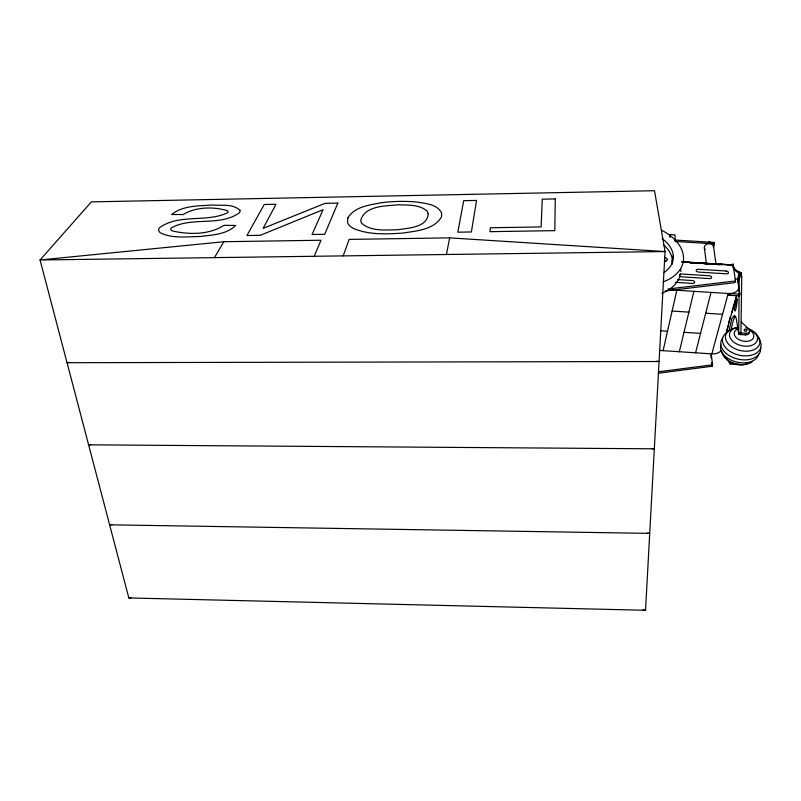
<?xml version="1.0" encoding="UTF-8"?>
<svg xmlns="http://www.w3.org/2000/svg" width="801" height="801" viewBox="0 0 801 801"><rect width="100%" height="100%" fill="white"/><g stroke="black" fill="none" stroke-linecap="round" stroke-linejoin="round"><path stroke-width="1.2" d="M728.79 265.271L732.525 265.511L732.915 264.04L733.215 265.922A14.128 10.323 -12.2 0 0 738.742 271.669L741.205 272.901L741.716 277.076L740.905 334.578M749.736 330.573L749.265 332.165A4.496 2.884 13.2 0 1 745.32 334.868L738.702 334.438L739.233 271.769M645.536 610.282L665.06 251.554L654.497 190.718L91.374 201.882L40.05 259.975L128.831 597.947L645.536 610.282L643.073 609.921M713.29 245.587L713.331 245.036M728.489 324.876L726.327 333.286M728.95 331.003L731.834 318.548L734.207 315.614A19.364 4.125 -85 0 1 736.77 321.632L738.702 334.438M446.437 254.498L449.651 237.867L665.06 251.554L40.05 259.975L223.849 241.722L321.001 240.24L314.212 256.28M669.466 236.936L669.966 234.563L674.842 234.863L675.463 240.831M671.879 261.937L673.291 255.449M663.118 350.668L676.825 290.242M679.338 351.739L693.916 291.324M674.893 240.04L714.142 242.433L713.461 247.379A4.646 3.474 -11 0 0 708.004 243.734A4.646 3.474 -11 0 0 705.13 249.381M713.461 247.379L714.142 242.433M695.578 352.8L711.038 292.405M659.383 350.417L711.849 353.882L728.189 293.496A11.805 7.339 11.6 0 0 738.682 286.638M658.172 373.226L712.179 366.257L712.58 364.815L711.228 354.042M732.915 264.04L735.538 280.961L735.078 282.633L665.14 290.963M730.712 295.098A11.785 7.339 11.6 0 1 727.739 295.168L739.403 295.909L739.874 294.227L737.501 279.149L739.013 273.682L741.185 273.812L741.295 273.081M738.021 282.413L739.533 276.936L741.716 277.076M740.424 275.113L741.085 272.72M740.545 275.294L741.205 272.901M728.469 323.424L730.422 316.405M726.287 332.415L736.279 296.48M736.78 295.699L731.994 312.27L731.713 311.729M738.692 364.165A4.385 2.884 13.7 0 1 736.6 364.425L730.152 363.994L730.592 362.483L732.745 362.623M745.32 334.868L745.791 333.276A4.506 2.884 13.1 0 0 749.586 331.694A4.506 2.884 13.1 0 0 748.114 328.39L741.155 321.822M681.931 262.097L732.905 264.931L732.525 265.511L733.125 265.531M343.178 255.889L349.156 239.399L449.651 237.867M214.448 257.632L223.849 241.722M69.517 362.372L67.044 362.713L659.073 361.501L656.6 361.211M658.502 371.774L712.58 364.815M667.964 289.001L735.538 280.961M128.831 597.947L131.304 597.656M112.1 524.535L109.627 524.815L649.721 533.376L647.248 533.065M91.094 444.555L88.611 444.825L654.327 448.81L651.844 448.54M733.396 267.144L732.695 267.043L733.125 265.431L733.436 267.314A14.148 10.323 -12.1 0 0 738.973 273.061L741.336 273.261M675.043 241.451L714.332 243.854M732.965 264.961L681.831 261.797L733.055 265.131M690.252 262.708L696.47 263.088M703.949 263.559L710.177 263.94M716.394 264.33L722.622 264.71M728.85 265.101L732.585 265.331M690.192 262.888L693.926 263.118M703.889 263.729L707.623 263.97M716.344 264.5L720.079 264.741M735.058 278.998L737.501 279.149M677.676 279.609L692.284 280.53A2.243 1.412 10.5 0 1 694.667 282.102A2.243 1.412 10.5 0 1 692.615 283.394L675.533 282.322M669.506 289.782L739.874 294.227M672.109 311.048L688.9 312.13M705.721 313.211L722.562 314.292M739.163 332.846L745.791 333.276M660.465 330.793L667.523 331.254M684.024 332.325L700.555 333.396M741.185 273.812L739.163 273.141M726.978 358.898L730.152 363.994M713.531 246.458L716.024 264.33M709.606 242.162L709.796 243.574M704.339 247.739L706.522 264.41M710.837 355.484L711.138 357.877M711.729 362.673L712.179 366.257M669.966 234.563L670.207 237.046M731.233 329.892A19.364 4.155 -85 0 1 735.178 316.535M679.648 276.005A2.233 1.392 10 0 0 681.631 276.836L709.596 278.588A2.243 1.392 10.9 0 0 711.618 277.306A2.243 1.392 10.9 0 0 709.225 275.744L681.331 274.002A2.233 1.392 10 0 0 679.498 274.593M708.404 242.212A4.636 3.474 -11 0 1 710.747 242.353M711.749 242.773A4.636 3.474 -11 0 1 712.55 243.384M745.651 327.779A14.278 9.191 13.2 0 1 755.784 342.878A14.278 9.191 13.2 0 1 732.875 341.396A14.278 9.191 13.2 0 1 738.472 327.309M751.648 330.803A17.572 11.344 13.3 0 1 755.183 349.106A17.572 11.344 13.3 0 1 728.279 343.869A17.572 11.344 13.3 0 1 736.54 327.859M748.014 329.291A10.002 6.428 13.2 0 1 752.219 339.474A10.002 6.428 13.2 0 1 737.2 338.503A10.002 6.428 13.2 0 1 738.272 328.66M757.996 337.922A19.635 12.706 13.3 0 1 753.17 354.673A19.635 12.706 13.3 0 1 726.877 348.956A19.635 12.706 13.3 0 1 728.56 331.514M760.57 347.384A20.285 13.176 13.4 0 1 737.581 359.028A20.285 13.176 13.4 0 1 722.572 338.212M758.687 354.182A19.504 12.706 13.5 0 1 736.65 362.042A19.504 12.706 13.5 0 1 720.77 344.981M747.924 363.264A14.038 9.191 13.6 0 1 725.015 356.956M752.069 361.872A17.362 11.344 13.5 0 1 733.826 363.233A17.362 11.344 13.5 0 1 721.741 351.629M720.94 350.698A11.204 7.349 12.5 0 1 711.849 353.882M664.059 245.236A40.25 25.101 8.2 0 1 672.169 264.2M661.456 230.167A50.573 31.429 8.1 0 1 663.148 281.942M680.51 273.862A50.083 31.469 8.2 0 1 661.786 293.366M680.85 269.126A50.083 31.469 8.2 0 1 680.82 271.499M662.037 238.508A40.39 25.091 8.2 0 1 664.149 272.37M665.03 257.381A10.793 6.708 9.1 0 1 667.583 259.514A10.733 6.638 8.9 0 1 665.401 261.366M664.359 260.575A10.763 6.718 9.1 0 1 665.761 261.577M674.883 239.819A4.345 0.671 -84.7 0 1 674.983 240.41M555.283 198.918L554.793 230.648L489.922 231.679L490.432 227.754L541.136 226.933L542.247 199.169L555.283 198.918M746.792 330.382L746.482 331.053A1.502 0.961 13.1 0 1 744.399 330.923L744.179 329.521A1.502 0.961 13.1 0 1 746.522 329.872L746.792 330.382M734.447 309.106C735.468 319.719 740.154 281.111 734.447 309.106M428.255 213.757C427.203 227.654 408.25 228.005 397.737 229.767C385.762 229.827 371.093 231.789 361.511 223.109L360.66 220.595C364.695 205.406 385.561 206.117 398.207 204.776C407.869 205.196 419.293 204.335 427.073 211.043L428.255 213.757M240.03 210.383L239.729 212.555C220.185 227.053 191.489 216.19 170.993 228.105L170.683 229.507L171.784 230.788C188.525 234.763 209.121 235.013 223.96 225.321L235.684 225.461C226.483 234.573 212.265 234.953 200.15 236.495C186.893 236.645 172.365 238.858 160.08 232.68L158.488 230.408L159.179 227.965C178.793 213.296 207.028 223.028 227.975 212.515L227.764 210.813C213.727 206.478 195.995 206.698 183.159 214.568L171.624 214.498C182.828 205.396 198.588 206.037 212.245 205.006C221.296 205.817 232.981 203.424 240.03 210.383M476.545 200.43L471.389 231.97L457.822 232.19L463.719 200.671L476.545 200.43M347.844 218.002L347.564 222.518A37.176 14.638 -4.7 0 0 353.181 228.305C368.78 235.094 386.483 234.162 403.093 233.051C416.56 230.848 434.042 229.837 441.591 216.721L441.591 213.056C437.416 204.195 425.822 203.664 417.371 202.072C405.156 200.951 392.8 201.171 380.635 202.843C369.091 205.116 354.312 206.788 347.844 218.002M337.852 203.084L324.695 234.292L312.09 234.493L323.083 209.702L260.245 235.314L246.938 235.524L264.23 204.495L276.005 204.275L263.108 228.355L325.076 203.334L337.852 203.084M726.016 270.998L698.232 269.266A2.223 1.382 10.4 0 0 696.209 270.538A2.223 1.382 10.4 0 0 698.572 272.08L726.427 273.822A2.233 1.372 11.2 0 0 728.419 272.54A2.233 1.372 11.2 0 0 726.016 270.998"/></g></svg>
